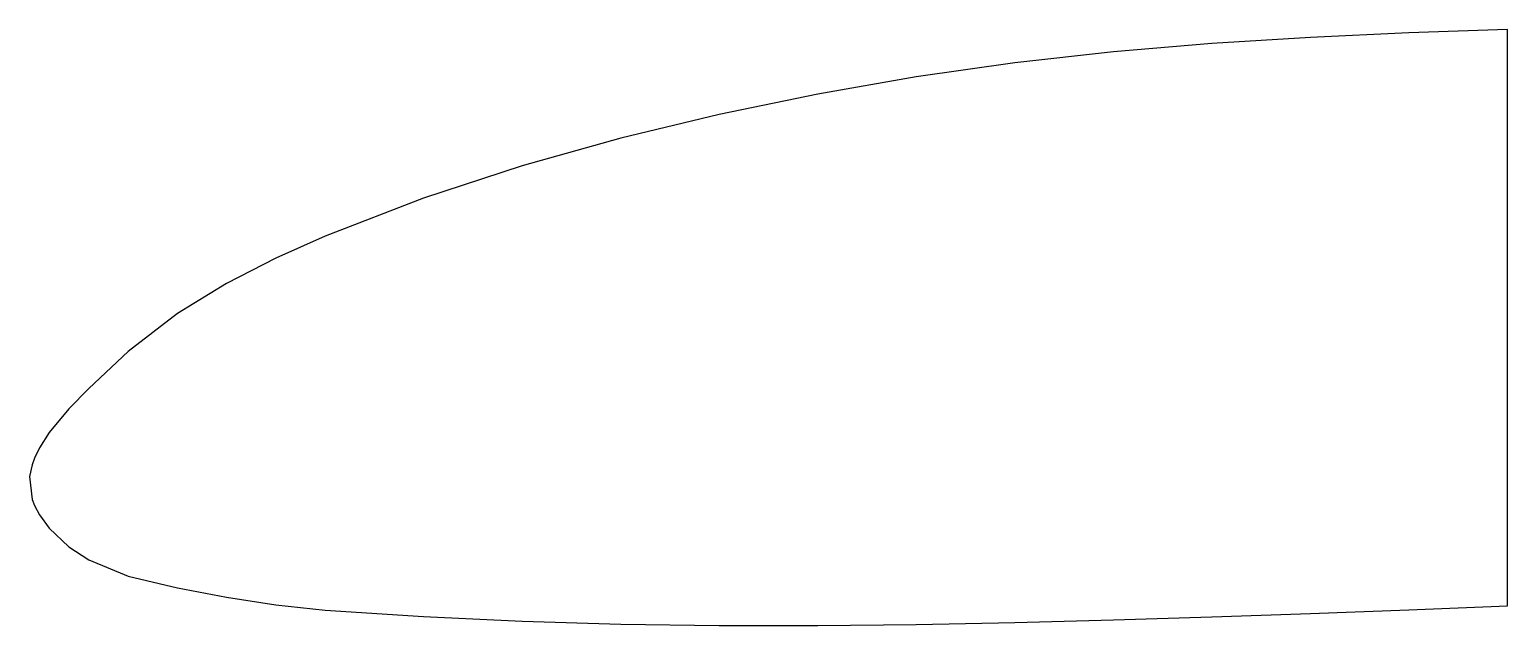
# Model space of a CAD drawing. Header units: millimetres. Extents: x 0 to 75, y -7.6 to 22.7.
import ezdxf

# ---------------------------------------------------------------- set-up
doc = ezdxf.new("R2010")
doc.units = ezdxf.units.MM

msp = doc.modelspace()

# ---------------------------------------------------------------- linework, layer by layer
at = {"layer": 'TEST_CUT'}
msp.add_lwpolyline([(75, 22.6701), (70, 22.5004), (65, 22.271), (60, 21.9577), (55, 21.535825), (50, 20.98005), (45, 20.267175), (40, 19.392675), (35, 18.359), (30, 17.1551), (25, 15.749525), (20, 14.1077), (15, 12.189275), (12.5, 11.068825), (10, 9.782075), (7.5, 8.255375), (5, 6.343375), (3, 4.464525), (2, 3.43375), (1, 2.23095), (0.5, 1.450625), (0.25, 0.931775), (0.125, 0.58475), (0, 0), (0.125, -1.1675), (0.25, -1.48545), (0.5, -1.952825), (1, -2.62815), (2, -3.57155), (3, -4.243325), (5, -5.068075), (7.5, -5.6514), (10, -6.130275), (12.5, -6.5113), (15, -6.781925), (20, -7.114875), (25, -7.34465), (30, -7.490825), (35, -7.5601), (40, -7.56365), (45, -7.51225), (50, -7.4164), (55, -7.286125), (60, -7.129525), (65, -6.9541), (70, -6.7674), (75, -6.576975), (75, 22.6701)], close=True, dxfattribs=at)

doc.saveas('drawing.dxf')
